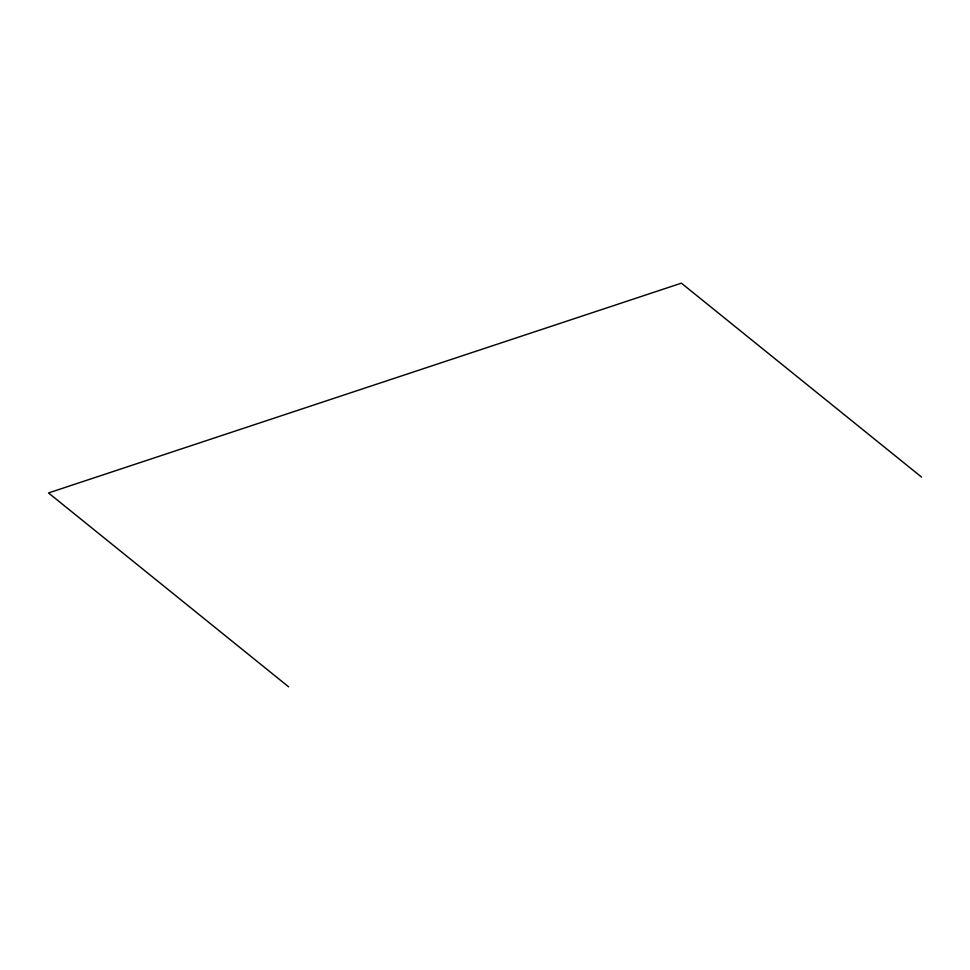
<?xml version="1.0" encoding="UTF-8"?>
<svg xmlns="http://www.w3.org/2000/svg" width="970" height="970" viewBox="0 0 970 970"><rect width="100%" height="100%" fill="white"/><g stroke="black" fill="none" stroke-linecap="round" stroke-linejoin="round"><path stroke-width="1.45" d="M921.5 477.046L681.376 283.167L48.5 492.954L288.623 686.833"/></g></svg>
